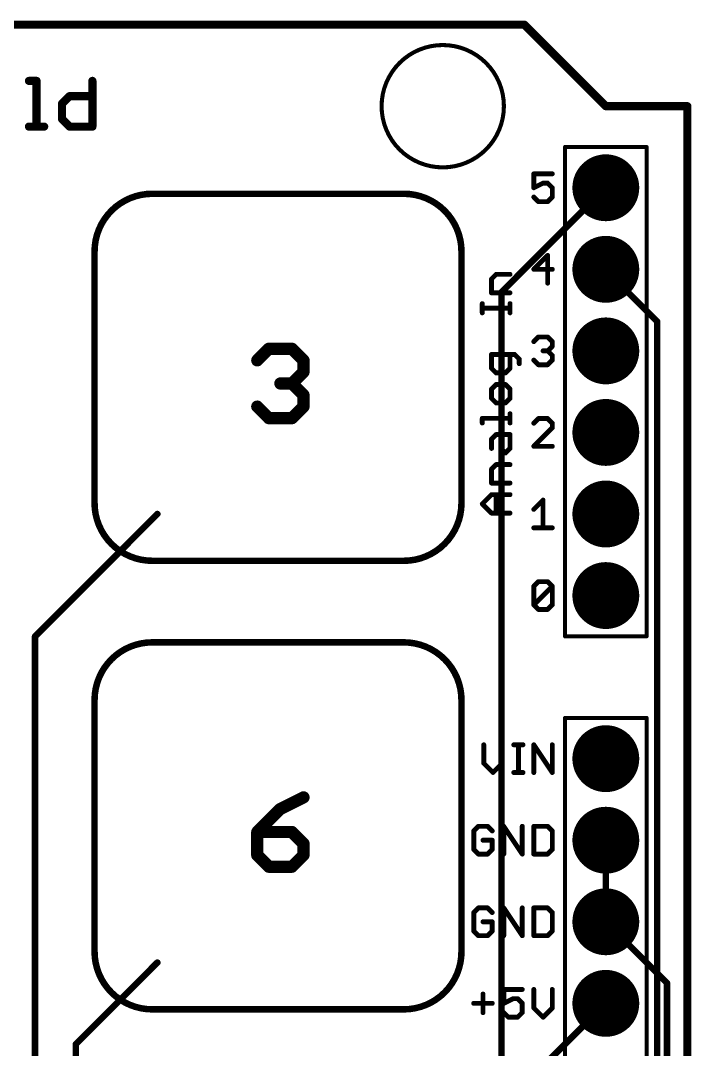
# Model space of a CAD drawing. Extents: x -25 to 82, y -26 to 60.
# Drawn here: x 32.57 to 53.47, y 27.77 to 59.82 of the extents above; entities that cross this region are included whole.
import ezdxf

# ---------------------------------------------------------------- set-up
doc = ezdxf.new("R2010")
doc.units = 0
for name, color, linetype in [('1', 12, 'CONTINUOUS'), ('16', 132, 'CONTINUOUS'), ('17', 110, 'CONTINUOUS'), ('20', 53, 'CONTINUOUS'), ('21', 53, 'CONTINUOUS'), ('29', 253, 'CONTINUOUS'), ('30', 253, 'CONTINUOUS'), ('41', 12, 'CONTINUOUS'), ('42', 132, 'CONTINUOUS'), ('44', 253, 'CONTINUOUS'), ('51', 53, 'CONTINUOUS')]:
    doc.layers.add(name, color=color, linetype=linetype)

# ---------------------------------------------------------------- blocks, each defined once
blk = doc.blocks.new('ROUNDP')
at = {"const_width": 0.5}
blk.add_lwpolyline([(0, -0.25, 1), (0, 0.25, 1), (0, -0.25)], format="xyb", dxfattribs=at)

msp = doc.modelspace()

# ---------------------------------------------------------------- linework, layer by layer
at = {"layer": '1'}
for points, const_width in [([(36.669, 54.4228, 0.4142), (34.873, 52.6268)], 0.2032), ([(36.669, 54.4736, 1), (36.669, 54.372)], 0.1016), ([(36.669, 54.372, 1), (36.669, 54.4736)], 0.1016), ([(46.303, 52.6268, 0.4142), (44.507, 54.4228)], 0.2032), ([(44.507, 54.4736, 1), (44.507, 54.372)], 0.1016), ([(44.507, 54.372, 1), (44.507, 54.4736)], 0.1016), ([(50.8359, 54.5741, 1), (50.7641, 54.6459)], 0.1016), ([(34.9238, 52.6268, 1), (34.8222, 52.6268)], 0.1016), ([(34.8222, 52.6268, 1), (34.9238, 52.6268)], 0.1016), ([(46.3538, 52.6268, 1), (46.2522, 52.6268)], 0.1016), ([(46.2522, 52.6268, 1), (46.3538, 52.6268)], 0.1016), ([(50.8508, 52.07, 1), (50.7492, 52.07)], 0.1016), ([(50.8359, 52.0805, 1), (50.7641, 52.0087)], 0.1016), ([(50.7492, 52.0446, 1), (50.8508, 52.0446)], 0.1016), ([(47.5996, 51.3588, 1), (47.498, 51.3588)], 0.1016), ([(47.5129, 51.3947, 1), (47.5847, 51.3229)], 0.1016), ([(52.451, 50.4444, 1), (52.3494, 50.4444)], 0.1016), ([(52.3643, 50.4085, 1), (52.4361, 50.4803)], 0.1016), ([(34.873, 44.7888, 0.4142), (36.669, 42.9928)], 0.2032), ([(34.9238, 44.7888, 1), (34.8222, 44.7888)], 0.1016), ([(44.507, 42.9928, 0.4142), (46.303, 44.7888)], 0.2032), ([(46.3538, 44.7888, 1), (46.2522, 44.7888)], 0.1016), ([(34.8222, 44.7888, 1), (34.9238, 44.7888)], 0.1016), ([(36.8659, 44.4141, 1), (36.7941, 44.4859)], 0.1016), ([(46.2522, 44.7888, 1), (46.3538, 44.7888)], 0.1016), ([(36.669, 43.0436, 1), (36.669, 42.942)], 0.1016), ([(36.669, 42.942, 1), (36.669, 43.0436)], 0.1016), ([(44.507, 43.0436, 1), (44.507, 42.942)], 0.1016), ([(44.507, 42.942, 1), (44.507, 43.0436)], 0.1016), ([(33.0708, 40.64, 1), (32.9692, 40.64)], 0.1016), ([(32.9841, 40.6759, 1), (33.0559, 40.6041)], 0.1016), ([(36.669, 40.4528, 0.4142), (34.873, 38.6568)], 0.2032), ([(36.669, 40.5036, 1), (36.669, 40.402)], 0.1016), ([(36.669, 40.402, 1), (36.669, 40.5036)], 0.1016), ([(46.303, 38.6568, 0.4142), (44.507, 40.4528)], 0.2032), ([(44.507, 40.5036, 1), (44.507, 40.402)], 0.1016), ([(44.507, 40.402, 1), (44.507, 40.5036)], 0.1016), ([(34.9238, 38.6568, 1), (34.8222, 38.6568)], 0.1016), ([(34.8222, 38.6568, 1), (34.9238, 38.6568)], 0.1016), ([(46.3538, 38.6568, 1), (46.2522, 38.6568)], 0.1016), ([(46.2522, 38.6568, 1), (46.3538, 38.6568)], 0.1016), ([(34.873, 30.8188, 0.4142), (36.669, 29.0228)], 0.2032), ([(34.9238, 30.8188, 1), (34.8222, 30.8188)], 0.1016), ([(34.8222, 30.8188, 1), (34.9238, 30.8188)], 0.1016), ([(44.507, 29.0228, 0.4142), (46.303, 30.8188)], 0.2032), ([(46.3538, 30.8188, 1), (46.2522, 30.8188)], 0.1016), ([(46.2522, 30.8188, 1), (46.3538, 30.8188)], 0.1016), ([(36.8659, 30.4441, 1), (36.7941, 30.5159)], 0.1016), ([(50.8359, 29.1741, 1), (50.7641, 29.2459)], 0.1016), ([(36.669, 29.0736, 1), (36.669, 28.972)], 0.1016), ([(36.669, 28.972, 1), (36.669, 29.0736)], 0.1016), ([(44.507, 29.0736, 1), (44.507, 28.972)], 0.1016), ([(44.507, 28.972, 1), (44.507, 29.0736)], 0.1016), ([(34.3408, 27.94, 1), (34.2392, 27.94)], 0.1016), ([(34.2541, 27.9759, 1), (34.3259, 27.9041)], 0.1016)]:
    msp.add_lwpolyline(points, format="xyb", dxfattribs=dict(at, const_width=const_width))
at = {"layer": '1', "const_width": 0.2032}
for points in [[(44.507, 54.4228), (36.669, 54.4228)], [(47.5488, 51.3588), (50.8, 54.61)], [(34.873, 52.6268), (34.873, 44.7888)], [(46.303, 44.7888), (46.303, 52.6268)], [(50.8, 52.0446), (50.8, 52.07)], [(52.4002, 50.4444), (50.8, 52.0446)], [(47.5488, 15.7734), (47.5488, 51.3588)], [(52.4002, 14.3002), (52.4002, 50.4444)], [(33.02, 40.64), (36.83, 44.45)], [(36.669, 42.9928), (44.507, 42.9928)], [(33.02, 15.24), (33.02, 40.64)], [(44.507, 40.4528), (36.669, 40.4528)], [(34.873, 38.6568), (34.873, 30.8188)], [(46.303, 30.8188), (46.303, 38.6568)], [(34.29, 27.94), (36.83, 30.48)], [(48.6664, 27.0764), (50.8, 29.21)], [(36.669, 29.0228), (44.507, 29.0228)], [(34.29, 15.24), (34.29, 27.94)]]:
    msp.add_lwpolyline(points, dxfattribs=at)
at = {"layer": '16', "const_width": 0.2032}
for points in [[(50.8, 34.29), (50.8, 31.75)], [(50.8, 31.75), (52.705, 29.845)], [(52.705, 29.845), (52.705, 12.7)]]:
    msp.add_lwpolyline(points, dxfattribs=at)
at = {"layer": '16', "const_width": 0.1016}
for points in [[(50.8508, 34.29, 1), (50.7492, 34.29)], [(50.8359, 31.7859, 1), (50.7641, 31.7141)], [(50.7492, 31.75, 1), (50.8508, 31.75)], [(52.7558, 29.845, 1), (52.6542, 29.845)], [(52.6691, 29.8091, 1), (52.7409, 29.8809)]]:
    msp.add_lwpolyline(points, format="xyb", dxfattribs=at)
at = {"layer": '20', "const_width": 0.2032}
for points in [[(15.24, 59.69), (48.26, 59.69)], [(48.26, 59.69), (50.8, 57.15)], [(50.8, 57.15), (53.34, 57.15)], [(53.34, 57.15), (53.34, 2.54)]]:
    msp.add_lwpolyline(points, dxfattribs=at)
at = {"layer": '20', "const_width": 0.1016}
for points in [[(48.2959, 59.7259, 1), (48.2241, 59.6541)], [(48.26, 59.6392, 1), (48.26, 59.7408)], [(50.8, 57.2008, 1), (50.8, 57.0992)], [(50.7641, 57.1141, 1), (50.8359, 57.1859)], [(53.3908, 57.15, 1), (53.2892, 57.15)], [(53.34, 57.0992, 1), (53.34, 57.2008)]]:
    msp.add_lwpolyline(points, format="xyb", dxfattribs=at)
at = {"layer": '21'}
for points, const_width in [([(32.8285, 57.9386), (33.0658, 57.9386)], 0.254), ([(33.0658, 57.9386), (33.0658, 56.515)], 0.254), ([(34.8067, 57.9386), (34.8067, 56.515)], 0.254), ([(33.8576, 57.2268), (34.0949, 57.4641)], 0.254), ([(34.0949, 57.4641), (34.8067, 57.4641)], 0.254), ([(33.8576, 56.7523), (33.8576, 57.2268)], 0.254), ([(34.0949, 56.515), (33.8576, 56.7523)], 0.254), ([(32.8285, 56.515), (33.3031, 56.515)], 0.254), ([(34.8067, 56.515), (34.0949, 56.515)], 0.254), ([(49.1326, 55.0425), (48.5564, 55.0425)], 0.1524), ([(48.5564, 55.0425), (48.5564, 54.6104)], 0.1524), ([(48.5564, 54.6104), (48.8445, 54.7544)], 0.1524), ([(48.8445, 54.7544), (48.9886, 54.7544)], 0.1524), ([(48.9886, 54.7544), (49.1326, 54.6104)], 0.1524), ([(49.1326, 54.6104), (49.1326, 54.3223)], 0.1524), ([(48.7004, 54.1782), (48.5564, 54.3223)], 0.1524), ([(48.9886, 54.1782), (48.7004, 54.1782)], 0.1524), ([(49.1326, 54.3223), (48.9886, 54.1782)], 0.1524), ([(48.9886, 52.5025), (48.5564, 52.0704)], 0.1524), ([(48.9886, 51.6382), (48.9886, 52.5025)], 0.1524), ([(47.2393, 51.7698), (47.3833, 51.9139)], 0.1524), ([(47.3833, 51.9139), (47.8155, 51.9139)], 0.1524), ([(48.5564, 52.0704), (49.1326, 52.0704)], 0.1524), ([(47.2393, 51.3377), (47.2393, 51.7698)], 0.1524), ([(47.8155, 51.3377), (47.2393, 51.3377)], 0.1524), ([(46.9512, 50.714), (46.9512, 51.0021)], 0.1524), ([(47.8155, 50.714), (47.8155, 51.0021)], 0.1524), ([(47.8155, 50.8581), (46.9512, 50.8581)], 0.1524), ([(48.5564, 49.8185), (48.7004, 49.9625)], 0.1524), ([(48.7004, 49.9625), (48.9886, 49.9625)], 0.1524), ([(48.9886, 49.9625), (49.1326, 49.8185)], 0.1524), ([(39.9415, 49.2352), (40.3016, 49.5953)], 0.381), ([(40.3016, 49.5953), (41.0219, 49.5953)], 0.381), ([(41.0219, 49.5953), (41.3821, 49.2352)], 0.381), ([(49.1326, 49.6744), (48.9886, 49.5304)], 0.1524), ([(49.1326, 49.8185), (49.1326, 49.6744)], 0.1524), ([(41.3821, 49.2352), (41.3821, 48.8751)], 0.381), ([(47.9596, 49.4192), (47.2393, 49.4192)], 0.1524), ([(47.2393, 49.4192), (47.2393, 48.987)], 0.1524), ([(47.8155, 48.987), (47.8155, 49.4192)], 0.1524), ([(48.1036, 49.2751), (47.9596, 49.4192)], 0.1524), ([(48.1036, 49.1311), (48.1036, 49.2751)], 0.1524), ([(48.9886, 49.5304), (48.8445, 49.5304)], 0.1524), ([(48.9886, 49.5304), (49.1326, 49.3863)], 0.1524), ([(49.1326, 49.3863), (49.1326, 49.2423)], 0.1524), ([(41.3821, 48.8751), (41.0219, 48.5149)], 0.381), ([(47.2393, 48.987), (47.3833, 48.843)], 0.1524), ([(47.6714, 48.843), (47.8155, 48.987)], 0.1524), ([(48.7004, 49.0982), (48.5564, 49.2423)], 0.1524), ([(48.9886, 49.0982), (48.7004, 49.0982)], 0.1524), ([(49.1326, 49.2423), (48.9886, 49.0982)], 0.1524), ([(41.0219, 48.5149), (40.6618, 48.5149)], 0.381), ([(41.0219, 48.5149), (41.3821, 48.1548)], 0.381), ([(47.3833, 48.843), (47.6714, 48.843)], 0.1524), ([(47.3833, 48.4837), (47.2393, 48.3396)], 0.1524), ([(47.2393, 48.3396), (47.2393, 48.0515)], 0.1524), ([(47.6714, 48.4837), (47.3833, 48.4837)], 0.1524), ([(47.8155, 48.3396), (47.6714, 48.4837)], 0.1524), ([(47.8155, 48.0515), (47.8155, 48.3396)], 0.1524), ([(41.3821, 48.1548), (41.3821, 47.7946)], 0.381), ([(47.2393, 48.0515), (47.3833, 47.9074)], 0.1524), ([(47.6714, 47.9074), (47.8155, 48.0515)], 0.1524), ([(40.3016, 47.4345), (39.9415, 47.7946)], 0.381), ([(41.3821, 47.7946), (41.0219, 47.4345)], 0.381), ([(47.3833, 47.9074), (47.6714, 47.9074)], 0.1524), ([(41.0219, 47.4345), (40.3016, 47.4345)], 0.381), ([(46.9512, 47.2838), (46.9512, 47.4278)], 0.1524), ([(46.9512, 47.4278), (47.8155, 47.4278)], 0.1524), ([(47.8155, 47.2838), (47.8155, 47.5719)], 0.1524), ([(48.7004, 47.4225), (48.5564, 47.2785)], 0.1524), ([(48.9886, 47.4225), (48.7004, 47.4225)], 0.1524), ([(49.1326, 47.2785), (48.9886, 47.4225)], 0.1524), ([(48.5564, 46.5582), (49.1326, 47.1344)], 0.1524), ([(49.1326, 47.1344), (49.1326, 47.2785)], 0.1524), ([(47.2393, 46.7804), (47.3833, 46.9245)], 0.1524), ([(47.2393, 46.4923), (47.2393, 46.7804)], 0.1524), ([(47.3833, 46.9245), (47.8155, 46.9245)], 0.1524), ([(47.5274, 46.4923), (47.5274, 46.9245)], 0.1524), ([(47.8155, 46.9245), (47.8155, 46.4923)], 0.1524), ([(47.6714, 46.3482), (47.5274, 46.4923)], 0.1524), ([(47.8155, 46.4923), (47.6714, 46.3482)], 0.1524), ([(49.1326, 46.5582), (48.5564, 46.5582)], 0.1524), ([(47.2393, 45.8449), (47.3833, 45.989)], 0.1524), ([(47.2393, 45.4127), (47.2393, 45.8449)], 0.1524), ([(47.3833, 45.989), (47.8155, 45.989)], 0.1524), ([(47.8155, 45.4127), (47.2393, 45.4127)], 0.1524), ([(46.9512, 44.7653), (47.2393, 45.0534)], 0.1524), ([(47.2393, 45.0534), (47.8155, 45.0534)], 0.1524), ([(47.3833, 44.4772), (47.3833, 45.0534)], 0.1524), ([(48.5564, 44.5944), (48.8445, 44.8825)], 0.1524), ([(48.8445, 44.8825), (48.8445, 44.0182)], 0.1524), ([(47.2393, 44.4772), (46.9512, 44.7653)], 0.1524), ([(47.8155, 44.4772), (47.2393, 44.4772)], 0.1524), ([(48.5564, 44.0182), (49.1326, 44.0182)], 0.1524), ([(48.5564, 42.1985), (48.7004, 42.3425)], 0.1524), ([(48.7004, 42.3425), (48.9886, 42.3425)], 0.1524), ([(48.9886, 42.3425), (49.1326, 42.1985)], 0.1524), ([(48.5564, 41.6223), (48.5564, 42.1985)], 0.1524), ([(48.5564, 41.6223), (49.1326, 42.1985)], 0.1524), ([(49.1326, 42.1985), (49.1326, 41.6223)], 0.1524), ([(48.7004, 41.4782), (48.5564, 41.6223)], 0.1524), ([(49.1326, 41.6223), (48.9886, 41.4782)], 0.1524), ([(48.9886, 41.4782), (48.7004, 41.4782)], 0.1524), ([(46.9972, 37.2625), (46.9972, 36.6863)], 0.1524), ([(47.5734, 36.6863), (47.5734, 37.2625)], 0.1524), ([(47.9327, 37.2625), (48.2208, 37.2625)], 0.1524), ([(48.0768, 36.3982), (48.0768, 37.2625)], 0.1524), ([(48.5564, 36.3982), (48.5564, 37.2625)], 0.1524), ([(48.5564, 37.2625), (49.1326, 36.3982)], 0.1524), ([(49.1326, 36.3982), (49.1326, 37.2625)], 0.1524), ([(46.9972, 36.6863), (47.2853, 36.3982)], 0.1524), ([(47.2853, 36.3982), (47.5734, 36.6863)], 0.1524), ([(47.9327, 36.3982), (48.2208, 36.3982)], 0.1524), ([(41.3821, 35.6253), (40.6618, 35.2652)], 0.381), ([(40.6618, 35.2652), (39.9415, 34.5449)], 0.381), ([(39.9415, 34.5449), (39.9415, 33.8246)], 0.381), ([(41.0219, 34.5449), (39.9415, 34.5449)], 0.381), ([(41.3821, 34.1848), (41.0219, 34.5449)], 0.381), ([(46.8294, 34.7225), (46.6853, 34.5785)], 0.1524), ([(46.6853, 34.5785), (46.6853, 34.0023)], 0.1524), ([(47.1175, 34.7225), (46.8294, 34.7225)], 0.1524), ([(47.2616, 34.5785), (47.1175, 34.7225)], 0.1524), ([(47.6209, 33.8582), (47.6209, 34.7225)], 0.1524), ([(47.6209, 34.7225), (48.1971, 33.8582)], 0.1524), ([(48.1971, 33.8582), (48.1971, 34.7225)], 0.1524), ([(48.5564, 34.7225), (48.5564, 33.8582)], 0.1524), ([(48.9886, 34.7225), (48.5564, 34.7225)], 0.1524), ([(49.1326, 34.5785), (48.9886, 34.7225)], 0.1524), ([(49.1326, 34.0023), (49.1326, 34.5785)], 0.1524), ([(41.3821, 33.8246), (41.3821, 34.1848)], 0.381), ([(47.2616, 34.2904), (46.9735, 34.2904)], 0.1524), ([(47.2616, 34.0023), (47.2616, 34.2904)], 0.1524), ([(39.9415, 33.8246), (40.3016, 33.4645)], 0.381), ([(41.0219, 33.4645), (41.3821, 33.8246)], 0.381), ([(46.6853, 34.0023), (46.8294, 33.8582)], 0.1524), ([(47.1175, 33.8582), (47.2616, 34.0023)], 0.1524), ([(48.9886, 33.8582), (49.1326, 34.0023)], 0.1524), ([(40.3016, 33.4645), (41.0219, 33.4645)], 0.381), ([(46.8294, 33.8582), (47.1175, 33.8582)], 0.1524), ([(48.5564, 33.8582), (48.9886, 33.8582)], 0.1524), ([(46.8294, 32.1825), (46.6853, 32.0385)], 0.1524), ([(46.6853, 32.0385), (46.6853, 31.4623)], 0.1524), ([(47.1175, 32.1825), (46.8294, 32.1825)], 0.1524), ([(47.2616, 32.0385), (47.1175, 32.1825)], 0.1524), ([(47.6209, 31.3182), (47.6209, 32.1825)], 0.1524), ([(47.6209, 32.1825), (48.1971, 31.3182)], 0.1524), ([(48.1971, 31.3182), (48.1971, 32.1825)], 0.1524), ([(48.5564, 32.1825), (48.5564, 31.3182)], 0.1524), ([(48.9886, 32.1825), (48.5564, 32.1825)], 0.1524), ([(49.1326, 32.0385), (48.9886, 32.1825)], 0.1524), ([(49.1326, 31.4623), (49.1326, 32.0385)], 0.1524), ([(47.2616, 31.7504), (46.9735, 31.7504)], 0.1524), ([(47.2616, 31.4623), (47.2616, 31.7504)], 0.1524), ([(46.6853, 31.4623), (46.8294, 31.3182)], 0.1524), ([(47.1175, 31.3182), (47.2616, 31.4623)], 0.1524), ([(48.9886, 31.3182), (49.1326, 31.4623)], 0.1524), ([(46.8294, 31.3182), (47.1175, 31.3182)], 0.1524), ([(48.5564, 31.3182), (48.9886, 31.3182)], 0.1524), ([(46.9735, 29.4985), (46.9735, 28.9223)], 0.1524), ([(48.1971, 29.6425), (47.6209, 29.6425)], 0.1524), ([(47.6209, 29.6425), (47.6209, 29.2104)], 0.1524), ([(48.5564, 29.6425), (48.5564, 29.0663)], 0.1524), ([(49.1326, 29.0663), (49.1326, 29.6425)], 0.1524), ([(46.6853, 29.2104), (47.2616, 29.2104)], 0.1524), ([(47.6209, 29.2104), (47.909, 29.3544)], 0.1524), ([(47.909, 29.3544), (48.053, 29.3544)], 0.1524), ([(48.053, 29.3544), (48.1971, 29.2104)], 0.1524), ([(48.1971, 29.2104), (48.1971, 28.9223)], 0.1524), ([(47.7649, 28.7782), (47.6209, 28.9223)], 0.1524), ([(48.053, 28.7782), (47.7649, 28.7782)], 0.1524), ([(48.1971, 28.9223), (48.053, 28.7782)], 0.1524), ([(48.5564, 29.0663), (48.8445, 28.7782)], 0.1524), ([(48.8445, 28.7782), (49.1326, 29.0663)], 0.1524)]:
    msp.add_lwpolyline(points, dxfattribs=dict(at, const_width=const_width))
for points, const_width in [([(32.8285, 58.0021, 1), (32.8285, 57.8751)], 0.127), ([(33.1293, 57.9386, 1), (33.0023, 57.9386)], 0.127), ([(33.0658, 57.8751, 1), (33.0658, 58.0021)], 0.127), ([(34.8702, 57.9386, 1), (34.7432, 57.9386)], 0.127), ([(34.0949, 57.5276, 1), (34.0949, 57.4006)], 0.127), ([(34.1398, 57.4192, 1), (34.05, 57.509)], 0.127), ([(34.8067, 57.4006, 1), (34.8067, 57.5276)], 0.127), ([(33.9211, 57.2268, 1), (33.7941, 57.2268)], 0.127), ([(33.8127, 57.2717, 1), (33.9025, 57.1819)], 0.127), ([(33.9025, 56.7972, 1), (33.8127, 56.7074)], 0.127), ([(33.7941, 56.7523, 1), (33.9211, 56.7523)], 0.127), ([(32.8285, 56.5785, 1), (32.8285, 56.4515)], 0.127), ([(33.0023, 56.515, 1), (33.1293, 56.515)], 0.127), ([(33.3031, 56.4515, 1), (33.3031, 56.5785)], 0.127), ([(34.0949, 56.5785, 1), (34.0949, 56.4515)], 0.127), ([(34.05, 56.4701, 1), (34.1398, 56.5599)], 0.127), ([(34.7432, 56.515, 1), (34.8702, 56.515)], 0.127), ([(34.8067, 56.4515, 1), (34.8067, 56.5785)], 0.127), ([(48.5564, 55.0806, 1), (48.5564, 55.0044)], 0.0762), ([(48.5945, 55.0425, 1), (48.5183, 55.0425)], 0.0762), ([(49.1326, 55.0044, 1), (49.1326, 55.0806)], 0.0762), ([(48.8445, 54.7925, 1), (48.8445, 54.7163)], 0.0762), ([(48.8615, 54.7203, 1), (48.8275, 54.7885)], 0.0762), ([(49.0155, 54.7814, 1), (48.9616, 54.7275)], 0.0762), ([(48.9886, 54.7163, 1), (48.9886, 54.7925)], 0.0762), ([(48.5393, 54.6444, 1), (48.5734, 54.5763)], 0.0762), ([(48.5183, 54.6104, 1), (48.5945, 54.6104)], 0.0762), ([(49.1707, 54.6104, 1), (49.0945, 54.6104)], 0.0762), ([(49.1057, 54.5834, 1), (49.1595, 54.6373)], 0.0762), ([(48.5833, 54.3492, 1), (48.5294, 54.2953)], 0.0762), ([(48.7004, 54.2163, 1), (48.7004, 54.1401)], 0.0762), ([(48.6735, 54.1513, 1), (48.7274, 54.2051)], 0.0762), ([(48.9616, 54.2051, 1), (49.0155, 54.1513)], 0.0762), ([(48.9886, 54.1401, 1), (48.9886, 54.2163)], 0.0762), ([(49.0945, 54.3223, 1), (49.1707, 54.3223)], 0.0762), ([(49.1595, 54.2953, 1), (49.1057, 54.3492)], 0.0762), ([(49.0267, 52.5025, 1), (48.9505, 52.5025)], 0.0762), ([(49.0155, 52.4756, 1), (48.9616, 52.5295)], 0.0762), ([(47.3833, 51.952, 1), (47.3833, 51.8758)], 0.0762), ([(47.4103, 51.887, 1), (47.3564, 51.9408)], 0.0762), ([(47.8155, 51.8758, 1), (47.8155, 51.952)], 0.0762), ([(48.5294, 52.0973, 1), (48.5833, 52.0434)], 0.0762), ([(48.5564, 52.1085, 1), (48.5564, 52.0323)], 0.0762), ([(49.1326, 52.0323, 1), (49.1326, 52.1085)], 0.0762), ([(47.2123, 51.7968, 1), (47.2662, 51.7429)], 0.0762), ([(47.2774, 51.7698, 1), (47.2012, 51.7698)], 0.0762), ([(48.9505, 51.6382, 1), (49.0267, 51.6382)], 0.0762), ([(47.2393, 51.3758, 1), (47.2393, 51.2996)], 0.0762), ([(47.2012, 51.3377, 1), (47.2774, 51.3377)], 0.0762), ([(47.8155, 51.2996, 1), (47.8155, 51.3758)], 0.0762), ([(46.9893, 51.0021, 1), (46.9131, 51.0021)], 0.0762), ([(47.8536, 51.0021, 1), (47.7774, 51.0021)], 0.0762), ([(46.9512, 50.8962, 1), (46.9512, 50.82)], 0.0762), ([(46.9131, 50.714, 1), (46.9893, 50.714)], 0.0762), ([(47.7774, 50.714, 1), (47.8536, 50.714)], 0.0762), ([(47.8155, 50.82, 1), (47.8155, 50.8962)], 0.0762), ([(48.7004, 50.0006, 1), (48.7004, 49.9244)], 0.0762), ([(48.7274, 49.9356, 1), (48.6735, 49.9895)], 0.0762), ([(49.0155, 49.9895, 1), (48.9616, 49.9356)], 0.0762), ([(48.9886, 49.9244, 1), (48.9886, 50.0006)], 0.0762), ([(40.3016, 49.6906, 1), (40.3016, 49.5001)], 0.1905), ([(40.369, 49.528, 1), (40.2343, 49.6627)], 0.1905), ([(41.0893, 49.6627, 1), (40.9546, 49.528)], 0.1905), ([(41.0219, 49.5001, 1), (41.0219, 49.6906)], 0.1905), ([(48.5294, 49.8454, 1), (48.5833, 49.7915)], 0.0762), ([(49.1707, 49.8185, 1), (49.0945, 49.8185)], 0.0762), ([(49.0945, 49.6744, 1), (49.1707, 49.6744)], 0.0762), ([(49.1057, 49.7915, 1), (49.1595, 49.8454)], 0.0762), ([(49.1595, 49.6475, 1), (49.1057, 49.7014)], 0.0762), ([(39.8741, 49.3026, 1), (40.0089, 49.1679)], 0.1905), ([(41.4773, 49.2352, 1), (41.2868, 49.2352)], 0.1905), ([(41.3147, 49.1679, 1), (41.4494, 49.3026)], 0.1905), ([(47.2393, 49.4573, 1), (47.2393, 49.3811)], 0.0762), ([(47.2774, 49.4192, 1), (47.2012, 49.4192)], 0.0762), ([(47.8536, 49.4192, 1), (47.7774, 49.4192)], 0.0762), ([(47.9865, 49.4461, 1), (47.9326, 49.3922)], 0.0762), ([(47.9596, 49.3811, 1), (47.9596, 49.4573)], 0.0762), ([(48.1417, 49.2751, 1), (48.0655, 49.2751)], 0.0762), ([(48.8445, 49.5685, 1), (48.8445, 49.4923)], 0.0762), ([(49.0155, 49.5573, 1), (48.9616, 49.5034)], 0.0762), ([(48.9616, 49.5573, 1), (49.0155, 49.5034)], 0.0762), ([(48.9886, 49.4923, 1), (48.9886, 49.5685)], 0.0762), ([(49.1707, 49.3863, 1), (49.0945, 49.3863)], 0.0762), ([(49.1057, 49.3594, 1), (49.1595, 49.4133)], 0.0762), ([(41.4494, 48.8077, 1), (41.3147, 48.9424)], 0.1905), ([(47.2662, 49.014, 1), (47.2123, 48.9601)], 0.0762), ([(47.2012, 48.987, 1), (47.2774, 48.987)], 0.0762), ([(47.7774, 48.987, 1), (47.8536, 48.987)], 0.0762), ([(47.8424, 48.9601, 1), (47.7886, 49.014)], 0.0762), ([(48.0655, 49.1311, 1), (48.1417, 49.1311)], 0.0762), ([(48.0767, 49.2482, 1), (48.1306, 49.3021)], 0.0762), ([(48.5833, 49.2692, 1), (48.5294, 49.2153)], 0.0762), ([(48.7004, 49.1363, 1), (48.7004, 49.0601)], 0.0762), ([(48.6735, 49.0713, 1), (48.7274, 49.1251)], 0.0762), ([(48.9616, 49.1251, 1), (49.0155, 49.0713)], 0.0762), ([(48.9886, 49.0601, 1), (48.9886, 49.1363)], 0.0762), ([(49.0945, 49.2423, 1), (49.1707, 49.2423)], 0.0762), ([(49.1595, 49.2153, 1), (49.1057, 49.2692)], 0.0762), ([(40.6618, 48.6102, 1), (40.6618, 48.4197)], 0.1905), ([(41.0893, 48.5823, 1), (40.9546, 48.4476)], 0.1905), ([(41.0219, 48.4197, 1), (41.0219, 48.6102)], 0.1905), ([(41.2868, 48.8751, 1), (41.4773, 48.8751)], 0.1905), ([(47.3833, 48.8811, 1), (47.3833, 48.8049)], 0.0762), ([(47.3564, 48.816, 1), (47.4103, 48.8699)], 0.0762), ([(47.6445, 48.8699, 1), (47.6984, 48.816)], 0.0762), ([(47.6714, 48.8049, 1), (47.6714, 48.8811)], 0.0762), ([(40.9546, 48.5823, 1), (41.0893, 48.4476)], 0.1905), ([(47.2123, 48.3666, 1), (47.2662, 48.3127)], 0.0762), ([(47.2774, 48.3396, 1), (47.2012, 48.3396)], 0.0762), ([(47.3833, 48.5218, 1), (47.3833, 48.4456)], 0.0762), ([(47.4103, 48.4567, 1), (47.3564, 48.5106)], 0.0762), ([(47.6984, 48.5106, 1), (47.6445, 48.4567)], 0.0762), ([(47.6714, 48.4456, 1), (47.6714, 48.5218)], 0.0762), ([(47.8536, 48.3396, 1), (47.7774, 48.3396)], 0.0762), ([(47.7886, 48.3127, 1), (47.8424, 48.3666)], 0.0762), ([(41.4773, 48.1548, 1), (41.2868, 48.1548)], 0.1905), ([(41.3147, 48.0874, 1), (41.4494, 48.2221)], 0.1905), ([(47.2662, 48.0784, 1), (47.2123, 48.0246)], 0.0762), ([(47.2012, 48.0515, 1), (47.2774, 48.0515)], 0.0762), ([(47.7774, 48.0515, 1), (47.8536, 48.0515)], 0.0762), ([(47.8424, 48.0246, 1), (47.7886, 48.0784)], 0.0762), ([(40.0089, 47.862, 1), (39.8741, 47.7273)], 0.1905), ([(41.2868, 47.7946, 1), (41.4773, 47.7946)], 0.1905), ([(41.4494, 47.7273, 1), (41.3147, 47.862)], 0.1905), ([(47.3833, 47.9455, 1), (47.3833, 47.8693)], 0.0762), ([(47.3564, 47.8805, 1), (47.4103, 47.9344)], 0.0762), ([(47.6445, 47.9344, 1), (47.6984, 47.8805)], 0.0762), ([(47.6714, 47.8693, 1), (47.6714, 47.9455)], 0.0762), ([(40.3016, 47.5297, 1), (40.3016, 47.3392)], 0.1905), ([(40.2343, 47.3671, 1), (40.369, 47.5019)], 0.1905), ([(40.9546, 47.5019, 1), (41.0893, 47.3671)], 0.1905), ([(41.0219, 47.3392, 1), (41.0219, 47.5297)], 0.1905), ([(46.9893, 47.4278, 1), (46.9131, 47.4278)], 0.0762), ([(46.9512, 47.4659, 1), (46.9512, 47.3897)], 0.0762), ([(47.8536, 47.5719, 1), (47.7774, 47.5719)], 0.0762), ([(47.8155, 47.3897, 1), (47.8155, 47.4659)], 0.0762), ([(48.7004, 47.4606, 1), (48.7004, 47.3844)], 0.0762), ([(48.7274, 47.3956, 1), (48.6735, 47.4495)], 0.0762), ([(49.0155, 47.4495, 1), (48.9616, 47.3956)], 0.0762), ([(48.9886, 47.3844, 1), (48.9886, 47.4606)], 0.0762), ([(46.9131, 47.2838, 1), (46.9893, 47.2838)], 0.0762), ([(47.7774, 47.2838, 1), (47.8536, 47.2838)], 0.0762), ([(48.5294, 47.3054, 1), (48.5833, 47.2515)], 0.0762), ([(49.1707, 47.2785, 1), (49.0945, 47.2785)], 0.0762), ([(49.0945, 47.1344, 1), (49.1707, 47.1344)], 0.0762), ([(49.1057, 47.2515, 1), (49.1595, 47.3054)], 0.0762), ([(49.1595, 47.1075, 1), (49.1057, 47.1614)], 0.0762), ([(47.2123, 46.8074, 1), (47.2662, 46.7535)], 0.0762), ([(47.2774, 46.7804, 1), (47.2012, 46.7804)], 0.0762), ([(47.3833, 46.9626, 1), (47.3833, 46.8864)], 0.0762), ([(47.4103, 46.8975, 1), (47.3564, 46.9514)], 0.0762), ([(47.5655, 46.9245, 1), (47.4893, 46.9245)], 0.0762), ([(47.8536, 46.9245, 1), (47.7774, 46.9245)], 0.0762), ([(47.8155, 46.8864, 1), (47.8155, 46.9626)], 0.0762), ([(47.2012, 46.4923, 1), (47.2774, 46.4923)], 0.0762), ([(47.5543, 46.5192, 1), (47.5004, 46.4654)], 0.0762), ([(47.4893, 46.4923, 1), (47.5655, 46.4923)], 0.0762), ([(47.7774, 46.4923, 1), (47.8536, 46.4923)], 0.0762), ([(47.8424, 46.4654, 1), (47.7886, 46.5192)], 0.0762), ([(48.5564, 46.5963, 1), (48.5564, 46.5201)], 0.0762), ([(48.5294, 46.5851, 1), (48.5833, 46.5313)], 0.0762), ([(49.1326, 46.5201, 1), (49.1326, 46.5963)], 0.0762), ([(47.6445, 46.3752, 1), (47.6984, 46.3213)], 0.0762), ([(47.6445, 46.3213, 1), (47.6984, 46.3752)], 0.0762), ([(47.2774, 45.8449, 1), (47.2012, 45.8449)], 0.0762), ([(47.2123, 45.8718, 1), (47.2662, 45.818)], 0.0762), ([(47.3833, 46.0271, 1), (47.3833, 45.9509)], 0.0762), ([(47.4103, 45.962, 1), (47.3564, 46.0159)], 0.0762), ([(47.8155, 45.9509, 1), (47.8155, 46.0271)], 0.0762), ([(47.2393, 45.4508, 1), (47.2393, 45.3746)], 0.0762), ([(47.2012, 45.4127, 1), (47.2774, 45.4127)], 0.0762), ([(47.8155, 45.3746, 1), (47.8155, 45.4508)], 0.0762), ([(47.2393, 45.0915, 1), (47.2393, 45.0153)], 0.0762), ([(47.2662, 45.0265, 1), (47.2123, 45.0804)], 0.0762), ([(47.4214, 45.0534, 1), (47.3452, 45.0534)], 0.0762), ([(47.8155, 45.0153, 1), (47.8155, 45.0915)], 0.0762), ([(48.8826, 44.8825, 1), (48.8064, 44.8825)], 0.0762), ([(48.8714, 44.8556, 1), (48.8176, 44.9095)], 0.0762), ([(46.9781, 44.7923, 1), (46.9242, 44.7384)], 0.0762), ([(46.9242, 44.7923, 1), (46.9781, 44.7384)], 0.0762), ([(47.2393, 44.5153, 1), (47.2393, 44.4391)], 0.0762), ([(47.2123, 44.4503, 1), (47.2662, 44.5041)], 0.0762), ([(47.8155, 44.4391, 1), (47.8155, 44.5153)], 0.0762), ([(48.5294, 44.6214, 1), (48.5833, 44.5675)], 0.0762), ([(47.3452, 44.4772, 1), (47.4214, 44.4772)], 0.0762), ([(48.5564, 44.0563, 1), (48.5564, 43.9801)], 0.0762), ([(48.8064, 44.0182, 1), (48.8826, 44.0182)], 0.0762), ([(49.1326, 43.9801, 1), (49.1326, 44.0563)], 0.0762), ([(48.7004, 42.3806, 1), (48.7004, 42.3044)], 0.0762), ([(48.7274, 42.3156, 1), (48.6735, 42.3695)], 0.0762), ([(49.0155, 42.3695, 1), (48.9616, 42.3156)], 0.0762), ([(48.9886, 42.3044, 1), (48.9886, 42.3806)], 0.0762), ([(48.5294, 42.2254, 1), (48.5833, 42.1715)], 0.0762), ([(48.5945, 42.1985, 1), (48.5183, 42.1985)], 0.0762), ([(49.1707, 42.1985, 1), (49.0945, 42.1985)], 0.0762), ([(49.1595, 42.1715, 1), (49.1057, 42.2254)], 0.0762), ([(49.1057, 42.1715, 1), (49.1595, 42.2254)], 0.0762), ([(48.5833, 41.6492, 1), (48.5294, 41.5953)], 0.0762), ([(48.5294, 41.6492, 1), (48.5833, 41.5953)], 0.0762), ([(48.5183, 41.6223, 1), (48.5945, 41.6223)], 0.0762), ([(49.0945, 41.6223, 1), (49.1707, 41.6223)], 0.0762), ([(49.1595, 41.5953, 1), (49.1057, 41.6492)], 0.0762), ([(48.7004, 41.5163, 1), (48.7004, 41.4401)], 0.0762), ([(48.6735, 41.4513, 1), (48.7274, 41.5051)], 0.0762), ([(48.9616, 41.5051, 1), (49.0155, 41.4513)], 0.0762), ([(48.9886, 41.4401, 1), (48.9886, 41.5163)], 0.0762), ([(47.0353, 37.2625, 1), (46.9591, 37.2625)], 0.0762), ([(47.6115, 37.2625, 1), (47.5353, 37.2625)], 0.0762), ([(47.9327, 37.3006, 1), (47.9327, 37.2244)], 0.0762), ([(48.1149, 37.2625, 1), (48.0387, 37.2625)], 0.0762), ([(48.2208, 37.2244, 1), (48.2208, 37.3006)], 0.0762), ([(48.5881, 37.2837, 1), (48.5247, 37.2414)], 0.0762), ([(48.5945, 37.2625, 1), (48.5183, 37.2625)], 0.0762), ([(49.1707, 37.2625, 1), (49.0945, 37.2625)], 0.0762), ([(47.0241, 36.7133, 1), (46.9702, 36.6594)], 0.0762), ([(46.9591, 36.6863, 1), (47.0353, 36.6863)], 0.0762), ([(47.5353, 36.6863, 1), (47.6115, 36.6863)], 0.0762), ([(47.6003, 36.6594, 1), (47.5465, 36.7133)], 0.0762), ([(47.2584, 36.4251, 1), (47.3122, 36.3713)], 0.0762), ([(47.2584, 36.3713, 1), (47.3122, 36.4251)], 0.0762), ([(47.9327, 36.4363, 1), (47.9327, 36.3601)], 0.0762), ([(48.0387, 36.3982, 1), (48.1149, 36.3982)], 0.0762), ([(48.2208, 36.3601, 1), (48.2208, 36.4363)], 0.0762), ([(48.5183, 36.3982, 1), (48.5945, 36.3982)], 0.0762), ([(49.0945, 36.3982, 1), (49.1707, 36.3982)], 0.0762), ([(49.1009, 36.3771, 1), (49.1643, 36.4193)], 0.0762), ([(41.4247, 35.5402, 1), (41.3395, 35.7105)], 0.1905), ([(40.6192, 35.3504, 1), (40.7044, 35.18)], 0.1905), ([(40.7291, 35.1979, 1), (40.5944, 35.3326)], 0.1905), ([(39.9415, 34.6402, 1), (39.9415, 34.4497)], 0.1905), ([(40.0368, 34.5449, 1), (39.8463, 34.5449)], 0.1905), ([(39.8741, 34.6123, 1), (40.0089, 34.4776)], 0.1905), ([(41.0893, 34.6123, 1), (40.9546, 34.4776)], 0.1905), ([(41.0219, 34.4497, 1), (41.0219, 34.6402)], 0.1905), ([(46.7234, 34.5785, 1), (46.6472, 34.5785)], 0.0762), ([(46.6584, 34.6054, 1), (46.7123, 34.5515)], 0.0762), ([(46.8294, 34.7606, 1), (46.8294, 34.6844)], 0.0762), ([(46.8563, 34.6956, 1), (46.8025, 34.7495)], 0.0762), ([(47.1445, 34.7495, 1), (47.0906, 34.6956)], 0.0762), ([(47.1175, 34.6844, 1), (47.1175, 34.7606)], 0.0762), ([(47.2346, 34.5515, 1), (47.2885, 34.6054)], 0.0762), ([(47.6526, 34.7437, 1), (47.5892, 34.7014)], 0.0762), ([(47.659, 34.7225, 1), (47.5828, 34.7225)], 0.0762), ([(48.2352, 34.7225, 1), (48.159, 34.7225)], 0.0762), ([(48.5945, 34.7225, 1), (48.5183, 34.7225)], 0.0762), ([(48.5564, 34.7606, 1), (48.5564, 34.6844)], 0.0762), ([(49.0155, 34.7495, 1), (48.9616, 34.6956)], 0.0762), ([(48.9886, 34.6844, 1), (48.9886, 34.7606)], 0.0762), ([(49.1707, 34.5785, 1), (49.0945, 34.5785)], 0.0762), ([(49.1057, 34.5515, 1), (49.1595, 34.6054)], 0.0762), ([(41.4773, 34.1848, 1), (41.2868, 34.1848)], 0.1905), ([(41.3147, 34.1174, 1), (41.4494, 34.2521)], 0.1905), ([(46.9735, 34.3285, 1), (46.9735, 34.2523)], 0.0762), ([(47.2997, 34.2904, 1), (47.2235, 34.2904)], 0.0762), ([(47.2616, 34.2523, 1), (47.2616, 34.3285)], 0.0762), ([(40.0089, 33.892, 1), (39.8741, 33.7573)], 0.1905), ([(41.4494, 33.7573, 1), (41.3147, 33.892)], 0.1905), ([(46.7123, 34.0292, 1), (46.6584, 33.9753)], 0.0762), ([(46.6472, 34.0023, 1), (46.7234, 34.0023)], 0.0762), ([(47.2235, 34.0023, 1), (47.2997, 34.0023)], 0.0762), ([(47.2885, 33.9753, 1), (47.2346, 34.0292)], 0.0762), ([(49.0945, 34.0023, 1), (49.1707, 34.0023)], 0.0762), ([(49.1595, 33.9753, 1), (49.1057, 34.0292)], 0.0762), ([(39.8463, 33.8246, 1), (40.0368, 33.8246)], 0.1905), ([(40.3016, 33.5598, 1), (40.3016, 33.3693)], 0.1905), ([(41.0219, 33.3693, 1), (41.0219, 33.5598)], 0.1905), ([(41.2868, 33.8246, 1), (41.4773, 33.8246)], 0.1905), ([(46.8294, 33.8963, 1), (46.8294, 33.8201)], 0.0762), ([(46.8025, 33.8313, 1), (46.8563, 33.8851)], 0.0762), ([(47.0906, 33.8851, 1), (47.1445, 33.8313)], 0.0762), ([(47.1175, 33.8201, 1), (47.1175, 33.8963)], 0.0762), ([(47.5828, 33.8582, 1), (47.659, 33.8582)], 0.0762), ([(48.159, 33.8582, 1), (48.2352, 33.8582)], 0.0762), ([(48.1654, 33.8371, 1), (48.2288, 33.8793)], 0.0762), ([(48.5564, 33.8963, 1), (48.5564, 33.8201)], 0.0762), ([(48.5183, 33.8582, 1), (48.5945, 33.8582)], 0.0762), ([(48.9616, 33.8851, 1), (49.0155, 33.8313)], 0.0762), ([(48.9886, 33.8201, 1), (48.9886, 33.8963)], 0.0762), ([(40.2343, 33.3971, 1), (40.369, 33.5319)], 0.1905), ([(40.9546, 33.5319, 1), (41.0893, 33.3971)], 0.1905), ([(46.7234, 32.0385, 1), (46.6472, 32.0385)], 0.0762), ([(46.6584, 32.0654, 1), (46.7123, 32.0115)], 0.0762), ([(46.8294, 32.2206, 1), (46.8294, 32.1444)], 0.0762), ([(46.8563, 32.1556, 1), (46.8025, 32.2095)], 0.0762), ([(47.1445, 32.2095, 1), (47.0906, 32.1556)], 0.0762), ([(47.1175, 32.1444, 1), (47.1175, 32.2206)], 0.0762), ([(47.2346, 32.0115, 1), (47.2885, 32.0654)], 0.0762), ([(47.6526, 32.2037, 1), (47.5892, 32.1614)], 0.0762), ([(47.659, 32.1825, 1), (47.5828, 32.1825)], 0.0762), ([(48.2352, 32.1825, 1), (48.159, 32.1825)], 0.0762), ([(48.5945, 32.1825, 1), (48.5183, 32.1825)], 0.0762), ([(48.5564, 32.2206, 1), (48.5564, 32.1444)], 0.0762), ([(49.0155, 32.2095, 1), (48.9616, 32.1556)], 0.0762), ([(48.9886, 32.1444, 1), (48.9886, 32.2206)], 0.0762), ([(49.1707, 32.0385, 1), (49.0945, 32.0385)], 0.0762), ([(49.1057, 32.0115, 1), (49.1595, 32.0654)], 0.0762), ([(46.9735, 31.7885, 1), (46.9735, 31.7123)], 0.0762), ([(47.2997, 31.7504, 1), (47.2235, 31.7504)], 0.0762), ([(47.2616, 31.7123, 1), (47.2616, 31.7885)], 0.0762), ([(46.7123, 31.4892, 1), (46.6584, 31.4353)], 0.0762), ([(46.6472, 31.4623, 1), (46.7234, 31.4623)], 0.0762), ([(47.2235, 31.4623, 1), (47.2997, 31.4623)], 0.0762), ([(47.2885, 31.4353, 1), (47.2346, 31.4892)], 0.0762), ([(49.0945, 31.4623, 1), (49.1707, 31.4623)], 0.0762), ([(49.1595, 31.4353, 1), (49.1057, 31.4892)], 0.0762), ([(46.8294, 31.3563, 1), (46.8294, 31.2801)], 0.0762), ([(46.8025, 31.2913, 1), (46.8563, 31.3451)], 0.0762), ([(47.0906, 31.3451, 1), (47.1445, 31.2913)], 0.0762), ([(47.1175, 31.2801, 1), (47.1175, 31.3563)], 0.0762), ([(47.5828, 31.3182, 1), (47.659, 31.3182)], 0.0762), ([(48.159, 31.3182, 1), (48.2352, 31.3182)], 0.0762), ([(48.1654, 31.2971, 1), (48.2288, 31.3393)], 0.0762), ([(48.5564, 31.3563, 1), (48.5564, 31.2801)], 0.0762), ([(48.5183, 31.3182, 1), (48.5945, 31.3182)], 0.0762), ([(48.9616, 31.3451, 1), (49.0155, 31.2913)], 0.0762), ([(48.9886, 31.2801, 1), (48.9886, 31.3563)], 0.0762), ([(47.0116, 29.4985, 1), (46.9354, 29.4985)], 0.0762), ([(47.6209, 29.6806, 1), (47.6209, 29.6044)], 0.0762), ([(47.659, 29.6425, 1), (47.5828, 29.6425)], 0.0762), ([(48.1971, 29.6044, 1), (48.1971, 29.6806)], 0.0762), ([(48.5945, 29.6425, 1), (48.5183, 29.6425)], 0.0762), ([(49.1707, 29.6425, 1), (49.0945, 29.6425)], 0.0762), ([(46.6853, 29.2485, 1), (46.6853, 29.1723)], 0.0762), ([(47.2616, 29.1723, 1), (47.2616, 29.2485)], 0.0762), ([(47.6038, 29.2444, 1), (47.6379, 29.1763)], 0.0762), ([(47.5828, 29.2104, 1), (47.659, 29.2104)], 0.0762), ([(47.909, 29.3925, 1), (47.909, 29.3163)], 0.0762), ([(47.926, 29.3203, 1), (47.8919, 29.3885)], 0.0762), ([(48.08, 29.3814, 1), (48.0261, 29.3275)], 0.0762), ([(48.053, 29.3163, 1), (48.053, 29.3925)], 0.0762), ([(48.2352, 29.2104, 1), (48.159, 29.2104)], 0.0762), ([(48.1701, 29.1834, 1), (48.224, 29.2373)], 0.0762), ([(46.9354, 28.9223, 1), (47.0116, 28.9223)], 0.0762), ([(47.6478, 28.9492, 1), (47.5939, 28.8953)], 0.0762), ([(47.7649, 28.8163, 1), (47.7649, 28.7401)], 0.0762), ([(47.738, 28.7513, 1), (47.7919, 28.8051)], 0.0762), ([(48.0261, 28.8051, 1), (48.08, 28.7513)], 0.0762), ([(48.053, 28.7401, 1), (48.053, 28.8163)], 0.0762), ([(48.159, 28.9223, 1), (48.2352, 28.9223)], 0.0762), ([(48.224, 28.8953, 1), (48.1701, 28.9492)], 0.0762), ([(48.5833, 29.0933, 1), (48.5294, 29.0394)], 0.0762), ([(48.5183, 29.0663, 1), (48.5945, 29.0663)], 0.0762), ([(48.8176, 28.8051, 1), (48.8714, 28.7513)], 0.0762), ([(48.8176, 28.7513, 1), (48.8714, 28.8051)], 0.0762), ([(49.0945, 29.0663, 1), (49.1707, 29.0663)], 0.0762), ([(49.1595, 29.0394, 1), (49.1057, 29.0933)], 0.0762)]:
    msp.add_lwpolyline(points, format="xyb", dxfattribs=dict(at, const_width=const_width))
at = {"layer": '41', "const_width": 0.127}
msp.add_lwpolyline([(45.72, 55.245, 1), (45.72, 59.055, 1), (45.72, 55.245)], format="xyb", dxfattribs=at)
at = {"layer": '42', "const_width": 0.127}
msp.add_lwpolyline([(45.72, 55.245, 1), (45.72, 59.055, 1), (45.72, 55.245)], format="xyb", dxfattribs=at)
at = {"layer": '44'}
for centre in [(50.8, 54.61), (50.8, 52.07), (50.8, 49.53), (50.8, 46.99), (50.8, 44.45), (50.8, 41.91), (50.8, 36.83), (50.8, 34.29), (50.8, 31.75), (50.8, 29.21)]:
    msp.add_circle(centre, 0.508, dxfattribs=at)
at = {"layer": '51'}
for points, const_width in [([(48.26, 59.69), (15.24, 59.69)], 0.254), ([(50.8, 57.15), (48.26, 59.69)], 0.254), ([(53.34, 57.15), (50.8, 57.15)], 0.254), ([(53.34, 2.54), (53.34, 57.15)], 0.254), ([(49.53, 40.64), (49.53, 55.88)], 0.127), ([(49.53, 55.88), (52.07, 55.88)], 0.127), ([(52.07, 55.88), (52.07, 40.64)], 0.127), ([(52.07, 40.64), (49.53, 40.64)], 0.127), ([(52.07, 38.1), (49.53, 38.1)], 0.127), ([(49.53, 38.1), (49.53, 17.78)], 0.127), ([(52.07, 17.78), (52.07, 38.1)], 0.127)]:
    msp.add_lwpolyline(points, dxfattribs=dict(at, const_width=const_width))
for points, const_width in [([(48.3049, 59.7349, 1), (48.2151, 59.6451)], 0.127), ([(48.26, 59.6265, 1), (48.26, 59.7535)], 0.127), ([(50.8, 57.2135, 1), (50.8, 57.0865)], 0.127), ([(50.7551, 57.1051, 1), (50.8449, 57.1949)], 0.127), ([(53.4035, 57.15, 1), (53.2765, 57.15)], 0.127), ([(53.34, 57.0865, 1), (53.34, 57.2135)], 0.127), ([(49.5618, 55.88, 1), (49.4982, 55.88)], 0.0635), ([(49.53, 55.9118, 1), (49.53, 55.8483)], 0.0635), ([(52.1018, 55.88, 1), (52.0382, 55.88)], 0.0635), ([(52.07, 55.8483, 1), (52.07, 55.9118)], 0.0635), ([(49.53, 40.6718, 1), (49.53, 40.6082)], 0.0635), ([(52.07, 40.6082, 1), (52.07, 40.6718)], 0.0635), ([(49.4982, 40.64, 1), (49.5618, 40.64)], 0.0635), ([(52.0382, 40.64, 1), (52.1018, 40.64)], 0.0635), ([(49.53, 38.1318, 1), (49.53, 38.0682)], 0.0635), ([(49.5618, 38.1, 1), (49.4982, 38.1)], 0.0635), ([(52.1018, 38.1, 1), (52.0382, 38.1)], 0.0635), ([(52.07, 38.0682, 1), (52.07, 38.1318)], 0.0635)]:
    msp.add_lwpolyline(points, format="xyb", dxfattribs=dict(at, const_width=const_width))

# ---------------------------------------------------------------- block references
at = {"layer": '17', "xscale": 1.8796, "yscale": 1.8796, "rotation": 90}
for p in [(50.8, 54.61), (50.8, 54.61), (50.8, 52.07), (50.8, 52.07), (50.8, 49.53), (50.8, 49.53), (50.8, 46.99), (50.8, 46.99), (50.8, 44.45), (50.8, 44.45), (50.8, 41.91), (50.8, 41.91), (50.8, 36.83), (50.8, 36.83), (50.8, 34.29), (50.8, 34.29), (50.8, 31.75), (50.8, 31.75), (50.8, 29.21), (50.8, 29.21)]:
    msp.add_blockref('ROUNDP', p, dxfattribs=at)
at = {"layer": '29', "xscale": 2.0828, "yscale": 2.0828, "rotation": 90}
for p in [(50.8, 54.61), (50.8, 52.07), (50.8, 49.53), (50.8, 46.99), (50.8, 44.45), (50.8, 41.91), (50.8, 36.83), (50.8, 34.29), (50.8, 31.75), (50.8, 29.21)]:
    msp.add_blockref('ROUNDP', p, dxfattribs=at)
at = {"layer": '30', "xscale": 2.0828, "yscale": 2.0828, "rotation": 90}
for p in [(50.8, 54.61), (50.8, 52.07), (50.8, 49.53), (50.8, 46.99), (50.8, 44.45), (50.8, 41.91), (50.8, 36.83), (50.8, 34.29), (50.8, 31.75), (50.8, 29.21)]:
    msp.add_blockref('ROUNDP', p, dxfattribs=at)

doc.saveas('drawing.dxf')
